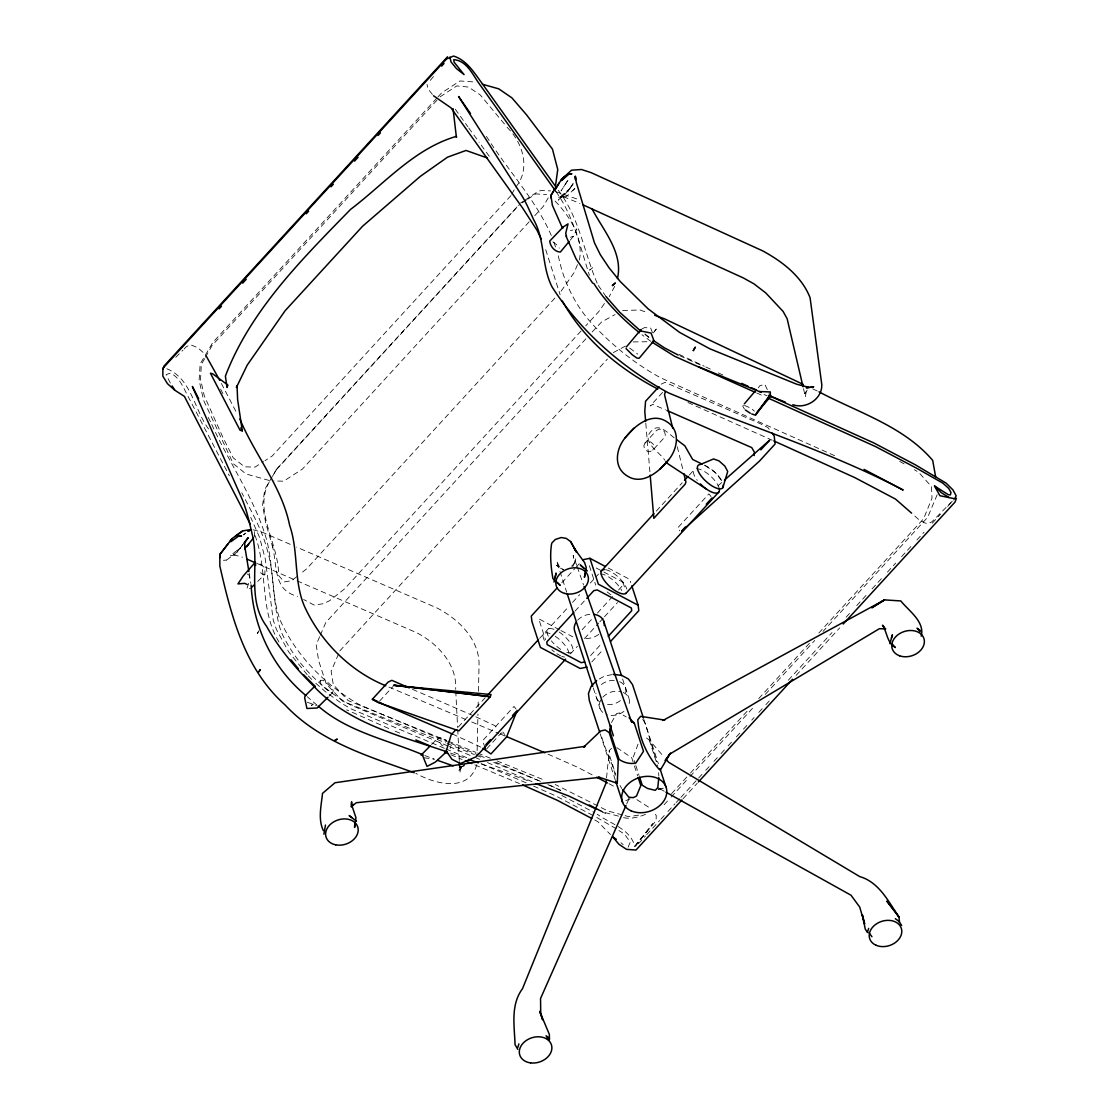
<?xml version="1.0" encoding="UTF-8"?>
<svg xmlns="http://www.w3.org/2000/svg" width="1119" height="1119" viewBox="0 0 1119 1119"><rect width="100%" height="100%" fill="white"/><g stroke="black" fill="none" stroke-linecap="round" stroke-linejoin="round"><path stroke-width="0.75" stroke-dasharray="5 3.75" d="M257.72 581.404L264.909 574.285L264.937 570.97L263.776 566.941L257.776 562.032M611.589 748.415L609.296 750.443L609.254 754.626L615.674 774.278M477.142 750.653L477.953 713.992M478.107 707.012L478.303 698.284M478.456 691.304L479.072 663.371C478.442 638.292 458.021 618.891 437.081 608.009L296.605 547.107M579.404 260.028C583.782 237.424 568.886 214.708 553.555 199.532M606.54 777.915L609.296 750.443M254.503 536.644L254.517 530.966L255.118 533.134M743.282 405.064L742.876 406.491L744.471 409.12M320.761 680.296L320.16 682.184L321.503 685.248L330.329 692.535L332.679 692.535L333.28 690.647L331.937 687.584L323.111 680.296L320.761 680.296L317.181 683.863M574.229 563.528L575.795 558.773L574.229 563.528L570.858 566.941M248.712 583.363L246.726 589.042L250.516 588.524M476.82 764.613C468.623 793.049 434.718 783.971 415.834 773.355M338.484 654.042L331.14 671.33L333.308 684.702L348.093 700.564L446.817 740.582L442.453 738.456L438.536 737.463L437.809 739.239L441.781 745.338L444.649 746.639M450.076 748.471L450.803 746.695M577.46 264.671L574.243 272.421L560.773 291.653M614.723 286.296L609.254 296.619M937.162 494.724L927.721 517.23L822.983 631.466M645.02 443.012L643.831 445.796L644.572 448.887L646.978 451.097L650.125 451.572L652.797 450.132L664.154 437.725L665.343 434.927L664.588 431.836L662.196 429.64L659.049 429.15L656.363 430.591L645.02 443.012L647.705 441.571L650.838 442.047L653.244 444.257L654 447.348L652.797 450.132M319.642 636.781L316.187 644.768L318.663 660.728L326.216 683.835L342.512 701.109L445.446 742.834M320.342 635.186L325.867 622.416L586.286 338.372M628.095 847.167L630.277 842.117L624.584 834.214L618.891 830.508M626.696 803.918L628.808 799.134M572.704 566.746L574.523 562.717L573.194 555.346L576.635 565.179M570.228 240.165L573.529 236.193L576.886 228.933L570.452 230.682M638.054 744.135L633.158 757.367L635.298 763.913M611.478 722.552L616.639 713.544L619.492 712.943L626.206 716.957M204.637 358.681L201.322 364.556L200.539 379.327L204.287 395.86L222.863 437.319L233.228 457.867L244.557 466.819L255.076 467.099L263.58 461.587M205.462 357.213L212.078 345.477L438.83 98.164M511.705 194.202L514.992 188.454M515.817 187.013C531.021 168.633 522.699 142.547 507.089 127.314M269.287 481.855C252.866 511.355 279.316 544.226 278.561 575.446L284.296 581.908L291.569 580.733L298.409 575.334M272.714 475.925L276.715 468.973L516.964 206.945M548.254 197.825L543.344 206.358L533.903 216.638M276.715 468.973L264.755 489.465L262.573 505.298L265.721 523.021L272.798 547.415L271.889 544.142C277.778 563.5 271.987 590.175 297.626 596.329M570.522 187.405L573.879 182.145M807.219 390.097L804.883 393.706L806.239 390.671L805.428 396.965L803.442 388.447M758.346 387.873L759.703 385.817L764.781 384.251L769.187 393.608M570.578 187.349L568.102 191.055L572.97 184.187L570.452 187.922L560.703 196.86L557.388 197.28L563.389 196.944L561.654 195.979L579.95 203.434M604.442 303.487L598.679 311.725L585.741 325.853M629.521 797.539L627.955 799.749L625.661 800.686L630.165 798.882M653.286 332.944L657.371 327.741L654.587 331.182M244.809 541.988L237.158 552.017M635.578 846.16L652.783 823.682L634.739 846.342C630.445 828.717 610.121 823.738 597.21 814.198M242.921 544.645L237.186 551.989L226.639 560.073L223.254 560.353L226.639 560.073M634.739 846.342L656.098 820.647L656.252 815.485L654.195 813.023M430.269 80.4L435.725 73.924M436.844 98.108L212.652 342.652L200.147 364.011L199.126 380.418L203.644 400.448L233.27 463.672L246.068 473.98L268.952 480.401M438.033 96.821L441.571 92.961L459.951 80.96L474.232 81.967M510.893 195.629L272.099 456.09L265.007 460.678M276.127 469.98L519.412 204.637M529.189 221.786L302.466 469.029L283.625 481.198L273.847 480.946M554.898 298.074L306.634 568.858L299.78 574.257M581.027 330.986L344.54 588.93L329.462 600.805L323.335 603.714L314.089 605.043L303.613 599.504M592.175 331.937L601.56 322.006L615.072 314.579M339.826 650.894L607.421 359.031M379.621 701.067L393.105 686.381M662.616 392.405L650.181 405.973L652.755 404.337L665.427 409.848M561.822 582.775L574.746 568.676M575.921 567.403L580.621 562.27M458.258 727.07L485.366 697.501M539.596 638.362L567.879 607.505M572.592 602.358L579.67 594.637M590.286 583.069L598.525 574.075M656.293 511.075L682.226 482.793M689.304 475.071L694.018 469.924A16.631 6.364 42.5 0 0 697.263 480.331M575.012 611.156L585.587 599.616M582.132 629.717L592.706 618.178M597.406 613.058L613.855 595.112M618.555 589.979L623.255 584.859L622.919 582.146L603.645 571.935M570.354 653.986L577.432 646.264M584.496 638.557L598.651 623.129M599.826 621.842L603.365 617.982M604.54 616.695L617.506 602.554M486.779 748.751L501.326 732.875L505.284 735.882M590.58 655.58L601.155 644.04M591.797 661.93L602.372 650.405M671.596 793.609L689.262 774.348M690.437 773.061L748.135 710.117M758.738 698.564L809.387 643.327M818.8 633.046L923.623 518.726L932.015 498.123L931.484 486.583L918.559 472.19L914.377 469.77M664.099 804.757L669.987 798.337M671.162 797.064L688.814 777.803M689.989 776.516L754.724 705.921M765.312 694.367L814.744 640.46M638.431 843.698L645.509 835.963M646.698 834.676L659.678 820.521M660.853 819.234L666.756 812.8M667.931 811.513L675.023 803.792M676.198 802.505L679.737 798.644M680.925 797.357L697.445 779.328M698.62 778.041L704.522 771.606M705.697 770.32L709.236 766.459M713.964 761.312L719.867 754.877M721.042 753.591L726.944 747.156M728.119 745.869L731.658 742.009M736.386 736.861L742.289 730.427M743.464 729.14L747.002 725.28M751.73 720.118L754.08 717.545M758.808 712.397L764.711 705.963M765.886 704.676L769.424 700.816M788.308 680.226L831.976 632.599M846.132 617.156L850.846 612.009M856.748 605.575L866.19 595.266M872.093 588.832L881.534 578.537M887.437 572.103L895.69 563.095M901.592 556.661L911.034 546.366M916.937 539.931L924.014 532.196M932.281 523.188L940.533 514.181M947.611 506.459L954.703 498.738M683.094 798.686L697.221 783.272M796.113 675.414L839.67 627.899M431.57 744.527L438.536 737.463M952.283 501.186L931.707 521.986L928.085 523.58L924.686 522.951L918.503 519.356L913.915 515.23M175.767 357.311L182.97 350.121M184.159 348.932L186.565 346.526L190.776 344.834L197.867 347.771L205.127 354.233M329.084 696.102L332.679 692.535M574.816 188.579L566.27 196.594L563.319 196.986M572.76 190.51L574.788 188.579M568.158 190.985L558.227 200.133L564.983 193.937M560.703 196.86L567.389 190.776M717.978 485.842L721.867 482.415M311.264 705.627L313.236 704.019L311.418 705.488M237.102 550.534L240.403 547.918L230.038 555.807L236.347 554.716L233.577 554.674L242.543 557.22M461.308 767.144L464.805 764.627L458.958 770.431L461.07 766.585L459.909 772.6L459.559 765.662M520.489 203.085L523.398 201.168M524.839 200.203L537.889 191.545L540.967 190.496L550.534 190.887M440.005 96.863L456.79 85.925L468.497 87.058L480.219 94.891L504.991 124.643M522.139 202.847L526.252 200.161M527.622 199.266L535.833 193.909L546.645 194.58M599.238 679.009L604.428 676.156L611.729 674.673M642.222 328.846L644.474 327.629L650.587 327.951L653.006 333.924M613.31 352.597L625.535 346.023M645.509 814.408C637.718 817.457 628.291 820.031 620.122 816.576M661.231 384.167L665.05 382.334L760.151 423.639L767.928 427.57L770.012 430.353M570.494 237.27L573.529 236.193M658.462 789.482L663.203 788.182L658.112 789.077M464.091 766.025L459.238 767.102L462.231 767.144L459.126 766.921M638.599 815.136L628.836 816.688L624.01 815.373M622.584 310.453L640.194 310.033L648.251 312.942M633.172 341.91L647.747 341.729M264.909 574.285L262.587 574.313L257.524 570.424M424.017 757.759L434.046 759.158M618.471 816.143L603.631 812.184L594.804 807.359M622.402 814.94L607.939 810.995L555.248 784.517M253.076 529.777L263.077 532.56L290.213 544.338M744.541 405.456L751.409 408.379L754.402 411.191M307.389 702.27L316.313 705.502M658.336 787.944L660.853 788.811M555.374 191.587L578.523 199.504M450.481 753.059L465.238 758.22M481.646 763.955L530.993 781.845M424.73 755.521L434.41 759.172M448.439 741.226L475.953 752.388M477.575 753.045L490.514 758.29M496.99 760.906L545.54 780.586M447.054 743.492L474.386 754.57M475.995 755.227L484.037 758.486M493.689 762.389L541.932 781.957M500.375 734.05L505.145 736.022M495.605 762.193L541.554 781.817M476.414 758.011L479.589 759.325M487.534 762.599L531.973 781.649M481.212 763.773L527.231 783.272M166.815 368.78C191.293 378.306 194.454 410.197 208.721 429.192M388.936 687.094L465.35 719.293M471.714 721.979L498.78 733.379M447.754 745.939L350.639 705.012C320.803 688.395 295.22 662.84 281.051 631.536C272.365 605.365 275.12 576.635 267.315 550.072C262.014 529.707 251.257 511.369 241.788 492.752M449.348 746.611L473.225 756.668M449.362 742.736L360.066 705.012C325.657 685.569 296.073 655.944 279.89 619.59C270.812 593.28 273.679 564.382 265.986 537.61C253.719 497.102 228.472 461.895 211.309 423.458M450.957 743.408L478.065 754.863M479.659 755.535L487.632 758.906M444.355 748.247L351.352 708.998L341.477 703.291L325.377 691.668L314.733 682.338M445.963 748.919L468.413 758.388M388.755 728.497L346.652 709.838M395.133 731.183L399.917 733.211M450.943 754.765L462.105 759.479M474.862 764.878L519.398 783.538M256.908 563.444L416.548 632.655C437.529 643.453 457.251 664.196 455.657 689.36M412.435 689.29L474.246 716.132M475.841 716.817L494.71 725.574L498.724 728.777M452.44 734.008L481.506 747.422M548.016 754.178L578.117 767.494L595.084 776.404M547.848 784.601L563.57 791.553M533.553 786.07L555.653 795.847L593.755 815.891M679.779 355.758L700.396 364.962M756.724 392.979L764.613 396.504M688.003 402.532L772.208 440.215M834.592 455.671L660.686 377.844C637.788 365.34 616.989 349.184 598.707 330.581C577.404 310.257 563.724 283.834 558.171 254.922M812.688 388.866L818.996 391.846M679.051 354.331L704.243 366.221M705.809 366.962L710.537 369.2M718.398 372.907L723.126 375.145M764.039 394.461L767.186 395.944M598.036 809.96L605.799 813.653L596.763 808.897M549.975 785.216L560.815 790.546M560.423 568.116L563.654 569.753L556.339 565.249L559.822 567.613L556.521 560.899L566.704 592.231M608.96 783.706L615.128 786.951M561.864 795.497L594.245 812.534M594.79 820.059L597.798 821.64L610.484 834.564M608.26 568.032L629.689 579.376L630.738 582.607M596.231 568.004L602.162 571.152M559.444 629.759L538.687 618.751L545.554 639.774M560.927 630.543L572.788 636.823M616.821 747.646L631.731 757.745L633.872 764.291M659.846 788.797L664.406 791.329M705.208 465.616L715.153 472.442L721.573 480.597M899.718 461.42L904.264 463.979M552.926 241.886L558.115 245.886L559.248 248.194M596.791 817.485L616.051 828.647M636.837 799.637L650.069 808.114M629.619 348.037L637.704 354.08M650.936 341.421L641.956 334.735M247.355 574.047L249.397 575.432L249.705 580.509M646.404 738.008L649.202 739.981L664.029 757.004M674.197 437.795C668.141 433.347 658.811 422.395 651.384 430.955C640.39 441.795 660.056 452.216 664.812 460.217M317.153 705.278L307.165 696.647M644.964 334.455L648.908 337.504M644.964 333.924L650.349 338.33M620.947 842.761L623.185 844.621M308.257 675.89L312.565 680.198M307.165 674.645L288.618 651.79L276.477 629.563L273.246 620.136L265.259 558.927L259.524 537.26L250.726 517.398M432.424 94.416L428.101 89.072L426.996 84.289M502.753 731.994L504.683 734.442M710.999 496.556L708.914 493.857L677.582 528.028L679.667 530.742M516.111 709.138L514.027 706.425L482.695 740.61L484.667 746.849M468.735 127.958L479.184 142.281M481.212 145.106L490.346 157.807M455.307 109.242L467.798 126.671M486.443 136.322C507.55 170.424 536.547 200.189 552.157 237.522M598.329 285.485L606.106 296.661M558.199 190.244C579.53 217.604 584.118 253.118 597.518 284.016M555.905 191.545C573.767 216.289 580.048 246.823 589.419 275.274M170.354 383.062L166.074 374.697L170.2 373.145C179.963 377.243 183.74 388.713 188.51 397.287L229.367 475.827M620.038 785.468L621.73 788.461M642.796 719.293L645.453 724.119L656.559 761.661M221.38 383.481L237.438 414.352M220.611 389.118L222.975 393.706M208.148 417.303L210.512 421.919M278.967 641.942C259.356 609.897 268 570.019 255.062 535.595M577.208 566.815L583.503 584.817M553.905 242.208L555.528 246.949M545.722 249.691L560.115 294.731M622.919 582.146L625.045 588.608M643.971 719.671L658.378 763.759M649.202 739.981L657.776 766.179M589.349 565.696L595.686 585.097M622.598 678.967L628.836 698.018M635.844 765.55L639.047 775.383M634.403 765.942L637.62 775.761M593.252 687.877L600.008 708.579M615.226 775.453C612.247 761.172 604.176 748.779 601.239 734.624M600.218 733.882L615.688 781.23M677.289 446.789L683.443 471.924M249.173 573.25L250.824 583.377M645.803 423.276L650.041 473.407M658.615 772.739L658.839 776.026M455.755 691.094L457.615 727.518M457.699 729.252L459.294 760.458M598.763 634.375A15.358 11.722 -18.1 0 1 584.845 638.32M577.67 620.178A15.358 11.722 -18.1 0 1 590.79 614.219M619.702 681.695A15.358 11.722 -18.1 0 1 624.948 694.983M620.402 700.592A15.358 11.722 -18.1 0 1 603.756 703.977M599.238 701.585A15.358 11.722 -18.1 0 1 595.937 693.221M601.407 684.464A15.358 11.722 -18.1 0 1 616.723 680.744M623.213 692.465A15.358 11.722 -18.1 0 1 628.472 705.767M623.926 711.362A15.358 11.722 -18.1 0 1 607.281 714.747M602.763 712.355A15.358 11.722 -18.1 0 1 601.183 699.319M602.833 697.165A15.358 11.722 -18.1 0 1 621.563 691.85M564.605 657.091A16.631 6.364 42.5 0 1 561.766 656.307M560.605 655.804A16.631 6.364 42.5 0 1 556.87 653.706M554.325 651.873A16.631 6.364 42.5 0 1 551.849 649.789M544.38 640.46A16.631 6.364 42.5 0 1 550.324 633.69M555.234 636.291A16.631 6.364 42.5 0 1 569.011 653.51M559.15 632.011A16.631 6.364 42.5 0 1 572.522 647.383A16.631 6.364 42.5 0 1 565.682 652.027M560.787 649.44A16.631 6.364 42.5 0 1 551.373 640.865M548.296 636.193A16.631 6.364 42.5 0 1 554.241 629.424M605.463 569.683A16.631 6.364 42.5 0 1 618.22 576.984A16.631 6.364 42.5 0 1 626.766 589.084M610.918 594.748A16.631 6.364 42.5 0 1 607.113 591.895M600.343 573.865A16.631 6.364 42.5 0 1 621.758 590.58M704.243 465.224A16.631 6.364 42.5 0 1 721.825 480.82M696.41 468.791A16.631 6.364 42.5 0 1 710.215 475.785A16.631 6.364 42.5 0 1 719.377 489.157M258.937 630.738L257.314 633.564L258.937 630.738M566.298 182.649L561.081 190.943L568.746 179.082L566.298 182.649M592.818 267.623L589.587 270.085L592.818 267.623M245.816 533.106L243.424 534.868L245.816 533.078"/><path stroke-width="1.5" d="M227.73 544.156L219.856 554.492L219.828 565.962C231.423 616.569 244.599 668.882 284.939 704.816C319.223 741.701 368.347 756.206 414.226 772.739M244.809 541.988L244.767 548.967L244.767 546.254L248.894 571.557M658.811 777.565L657.776 787.65L655.3 790.35L647.467 788.433L642.264 785.202L639.578 777.02M754.22 455.531L754.43 452.272L751.744 447.6L667.022 410.533M323.895 834.201L325.489 825.067M354.933 822.759L354.569 827.459L355.171 824.521M355.59 821.668L355.912 817.555L351.478 804.379L351.66 801.833L351.268 806.743L353.184 804.351M629.102 717.769L634.403 723.475L643.495 751.311L635.858 762.99C630.165 764.403 623.926 762.64 619.129 759.451L610.023 731.616L610.512 725.448M617.45 278.533C623.507 252.628 603.127 230.318 592.119 208.959M606.372 779.635L606.022 783.062L522.475 988.734C510.362 1004.974 514.46 1025.885 515.048 1044.67L517.761 1049.314M610.023 731.616L610.359 728.497M555.611 185.013L557.752 169.515L552.464 149.135L526.573 114.865L511.887 97.843L498.738 88.835L482.401 84.247M553.975 582.034L556.045 573.026L555.22 577.754M585.279 573.054L584.426 577.306L586.244 567.529L584.538 562.465L574.047 548.198L576.523 552.017L570.578 541.526L566.2 538.365L561.165 537.54L555.248 539.512L551.709 543.191C549.695 554.492 550.94 567.319 552.912 578.621L560.199 585.377L557.024 582.453M921.231 636.207C924.993 621.535 908.81 611.002 900.809 600.931L884.514 599.896L662.966 720.454M665.287 391.776L664.546 394.839L672.771 428.353M889.913 643.635L892.43 634.795L891.395 638.124M867.421 932.379L868.652 928.406M163.052 369.032L163.975 366.109L447.558 56.789M517.705 1047.706L518.908 1043.901M227.521 386.055L227.059 387.468L225.395 376.166L226.038 374.403C251.425 309.278 302.62 258.545 350.611 209.351C384.572 183.67 414.282 148.589 456.454 136.336L456.412 137.315L453.027 108.613M722.804 487.716L727.728 471.477L724.832 466.077L718.985 460.888L713.586 458.944L700.326 464.511A16.631 6.364 42.5 0 0 706.593 481.855A16.631 6.364 42.5 0 0 723.294 484.891M956.409 498.291L955.039 502.067L843.194 624.052M517.146 710.481L506.613 736.889L490.947 753.968L482.988 748.331M566.55 236.319L565.696 233.395L568.018 223.884L563.193 226.989L562.605 228.402L552.38 205.295L550.912 195.461L555.919 187.237L550.954 195.405L551.247 198.301M625.983 805.512L540.547 998.512L540.715 1013.227L542.645 1019.801L539.652 1011.31L549.345 1034.39L549.457 1039.817M625.269 437.655C615.982 448.719 613.002 467.322 627.116 475.869C642.25 485.94 659.329 471.603 668.533 459.895C677.82 448.831 680.8 430.228 666.7 421.681C651.566 411.61 634.487 425.933 625.269 437.655L629.298 433.249M885.758 628.878L879.38 628.696L669.861 754.038L660.42 769.942L659.161 769.326C646.992 755.647 639.089 737.911 637.788 719.797L640.627 716.328L664.714 720.104M559.108 183.012L554.898 189.936L561.388 179.488L571.529 170.2L581.46 169.501L591.182 172.662L762.654 250.866C782.237 261.482 801.833 276.407 810.086 297.794L821.752 384.307C822.633 398.742 806.142 409.484 792.811 404.7M665.497 760.081L670.547 753.073M665.12 760.612L669.861 754.038M219.856 554.492L219.883 557.668L219.828 554.506L232.165 538.575L242.739 530.882L250.586 529.595L248.208 531.357L250.586 529.595M755.996 413.82L770.348 394.839L770.306 391.944L759.255 391.524M244.669 542.365L248.194 537.721L243.97 543.261M229.465 541.988L232.179 538.547M253.579 537.805L246.39 546.925L248.991 543.638M569.123 241.494L560.311 252.097C554.716 251.761 550.31 246.516 549.723 241.089L563.193 226.989M626.29 347.044L641.089 329.448L640.809 330.972L651.104 333.098L653.916 340.68L639.131 358.276L636.977 358.08L632.319 354.849L626.025 348.568M757.045 412.561L770.781 396.224L770.348 394.839L755.577 415.247L751.716 413.918M744.387 403.777L756.43 389.664M629.913 432.591L633.927 428.185M659.874 469.351L663.889 464.958M664.518 464.287L668.533 459.895M219.114 308.844L221.464 306.27M242.669 283.149L246.194 279.302M306.256 213.799L308.606 211.225M330.986 186.831L333.336 184.257M354.527 161.136L358.066 157.289M378.082 135.455L380.432 132.881M441.669 66.091L444.019 63.517M658.993 386.601L645.565 401.245L644.782 411.191L645.663 421.555M557.122 587.909L531.273 616.093L531.931 621.521L540.379 647.383L580.174 668.477L587.097 667.064M455.895 729.644L451.181 734.791L446.257 751.017L451.894 759.255L460.399 763.55L476.051 756.836L565.641 659.119M487.73 694.927L538.421 639.648M600.889 571.501L653.93 513.649M684.576 480.219L688.115 476.358M573.837 612.429L546.813 641.914L547.135 644.628L581.251 662.686L584.705 661.986M586.762 598.343L593.811 590.65L597.266 589.937L631.382 608.009L631.703 610.722L608.204 636.361M485.814 744.653L490.458 739.603M512.502 715.545L515.985 711.754M681.863 530.826L685.346 527.021M706.243 504.249L712.034 497.913M625.759 593.56L718.888 491.982M760.822 449.838L769.774 440.075L724.455 480.121M610.596 641.425L638.795 610.666L638.138 605.239L631.801 585.852M596.651 680.436L591.042 686.548L588.454 693.584L589.293 700.438L599.686 732.246M681.919 799.959L635.998 850.048L626.514 849.349L618.961 844.299L612.778 836.914L616.345 839.292M698.396 781.985L792.574 679.261M421.108 755.129L430.409 745.702M314.789 686.255L305.235 695.766L304.62 697.655L306.928 708.495L317.139 708.005L327.895 697.291M251.705 587.335L254.111 584.957M561.318 179.53L564.661 176.382M446.369 751.898L435.277 762.165L426.996 766.403L422.283 754.724M682.003 530.924L759.395 461.168L775.061 444.075L774.194 435.934L772.096 433.137M351.366 806.603L356.346 802.715L599.7 777.397M230.934 541.694L238.501 536.197L241.564 536.071L238.529 536.183M235.312 536.183L242.739 530.882M556.367 187.53L481.688 82.848C473.994 72.455 466.651 60.118 453.531 56.048L446.439 59.027L162.842 368.347L162.856 376.194L167.5 383.705L174.76 390.181L184.411 396.406L250.11 523.804M582.971 559.71L589.895 558.297L605.197 566.41M810.548 387.3L813.737 386.922L806.239 387.775L809.233 387.426L796.616 384.195L709.698 348.736L679.611 332.413L648.069 308.816L620.178 281.484L609.016 267.749L600.343 254.726L594.483 242.893L576.355 182.607L575.348 176.326L575.474 179.6M598.497 777.02L617.268 783.244L618.247 760.402L609.156 732.567L605.211 729.966L600.651 730.973L583.698 747.072L585.265 746.303L335.015 782.754L322.51 793.371C321.335 805.498 317.81 819.108 323.349 830.606M613.198 674.365L621.604 675.344L628.388 678.939L632.515 684.604L643.439 718.034M393.496 685.276L490.276 696.731L491.031 694.535L394.867 685.513M768.599 395.427L873.729 442.886L915.342 464.805L946.059 483.086L952.856 489.8L956.158 495.773L954.703 498.738L939.904 495.717L934.533 485.982L948.394 494.752L950.381 494.892L950.982 492.5L948.758 488.457L942.967 483.212L916.895 468.357L875.771 446.691L767.76 397.916M380.782 702.83L378.502 702.298L452.44 734.008M394.224 685.15L490.276 696.731L458.944 730.903L377.83 702.354L372.333 699.263L387.999 682.17L391.832 680.338L409.274 687.919M487.436 158.003L466.008 150.45L447.544 157.164L420.268 176.396L362.584 226.234L285.149 310.69L247.173 365.186L236.403 387.454L237.046 385.691L237.62 399.567L242.305 430.857L240.025 430.228L210.428 373.214L212.708 373.844L228.01 385.16M453.181 765.872L437.641 760.388M447.194 751.912C399.679 735.659 348.009 723.629 312.719 685.108C295.01 667.511 278.757 648.209 266.574 626.332C247.145 599.994 258.797 567.333 253.048 537.763C249.677 524.07 247.005 510.166 241.284 497.2L192.37 386.461L198.678 398.798M468.525 759.367L478.359 762.808M654.685 315.264L664.35 318.761L803.218 384.39M535.889 783.678L568.55 795.917L596.483 809.219M423.122 754.905C387.873 739.883 348.051 732.092 318.425 706.257M377.131 701.179L372.333 699.263L376.963 701.543M698.494 366.752L761.27 392.349M769.312 395.636L785.412 402.197M506.739 736.68L544.841 752.779M385.747 685.751C350.331 671.358 321.153 642.082 305.025 607.575C293.318 582.048 298.885 551.891 289.625 525.315C281.932 486.751 254.782 454.846 239.844 418.982M415.862 739.939L430.214 746.009M444.565 752.066L447.754 753.423M465.294 760.836L471.672 763.522M247.327 559.29L255.314 562.759M522.545 784.923L557.164 800.239L591.783 818.465M678.198 355.045L664.462 347.883L653.146 340.344M741.645 383.383L747.982 386.209M751.157 387.636L755.912 389.748M755.143 392.279L674.701 356.318L652.321 342.344M657.818 389.034C619.255 369.032 583.698 339.449 562.423 301.081M773.788 440.914L854.902 477.659L895.522 499.088L911.621 513.159M583.125 204.889L743.492 278.016L753.912 283.82L765.746 292.912L783.104 311.432L787.133 318.705L803.036 386.754M750.303 413.261L745.464 410.058M818.996 391.846C857.797 412.421 903.383 426.073 932.686 460.371L935.722 477.267M247.285 584.552L244.837 583.363L237.955 583.88L243.327 575.879L255.44 562.06L255.608 565.501M702.075 464.077L692.647 459.461L684.828 445.81L676.855 439.795M864.05 469.393L903.173 490.038C828.06 450.663 746.513 425.542 668.463 392.881C622.122 367.661 580.719 331.588 552.101 287.023C541.26 266.014 545.443 240.655 533.721 219.814C529.553 210.806 525.846 201.602 520.321 193.279L458.594 96.514L470.539 113.579M596.623 777.215L607.421 782.894M589.237 804.939L595.252 808.1M638.138 605.239L598.343 584.16L589.895 558.297M665.917 792.168L850.999 895.214L859.714 907.075L864.651 923.902L862.427 914.992M706.648 489.241L668.127 463.951L665.917 461.462M949.038 497.563L941.331 492.682L934.533 485.982M920.154 630.445L917.076 628.207L920.224 631.745M895.284 918.657L898.487 920.993L901.69 925.399M549.401 1038.194L546.072 1035.746L548.408 1039.733M351.925 817.639L349.142 815.569L356.457 821.15M641.033 331.392L619.926 312.425L606.106 296.661M639.467 332.791C621.996 318.663 605.911 302.48 593.811 283.429M433.515 95.758L450.985 107.83L522.559 207.938L537.008 230.262L541.218 238.865M630.892 720.608L634.403 723.475M315.362 686.534L303.585 674.743M305.921 695.542C272.924 668.211 253.328 627.759 251.104 585.055M587.307 570.942L580.271 564.955L583.796 568.242M884.667 627.647L882.485 625.199C887.311 632.333 886.849 642.726 895.312 647.523L892.165 643.984M298.283 668.658L290.954 659.804M666.309 759.619L668.589 762.249L859.658 876.555C879.142 882.178 888.332 901.438 898.921 916.923L899.564 922.266M622.696 789.622L628.78 797.162L633.172 797.679L636.501 796.043L640.823 785.58L638.152 777.397M592.706 283.163L576.103 258.951L565.976 236.039M869.211 932.98L871.953 936.757M867.701 932.547L865.295 929.246L862.385 915.076M615.856 781.873L616.863 783.286M554.996 190.188L477.799 81.743C471.924 72.889 465.77 60.412 453.754 59.685L454.132 62.216L464.077 74.609L456.426 68.567L451.013 61.881L449.908 57.097M205.896 355.492L219.772 380.39M172.116 385.915L174.76 390.181M570.578 541.526L576.523 552.017M240.781 427.878L242.305 430.857M584.076 586.454L631.676 722.301M659.986 768.655L665.847 786.615M603.673 621.031L621.521 675.652M592.706 686.213L574.844 631.592A15.358 11.722 -18.1 0 1 576.019 622.332M615.688 781.23L622.626 802.449M567.179 593.657L613.408 735.826M484.667 746.849L485.66 749.968M683.863 473.589L685.919 481.967L685.164 484.163L653.832 518.335L650.181 475.127M610.974 725.741L611.198 729.112M575.348 176.326L575.516 179.544M459.377 762.193L459.559 765.662M593.671 614.303A15.358 11.722 -18.1 0 1 604.218 625.619M626.304 592.972A16.631 6.364 42.5 0 1 607.491 584.286A16.631 6.364 42.5 0 1 604.26 569.585M719.377 489.157A16.631 6.364 42.5 0 1 713.67 492.766A16.631 6.364 42.5 0 1 700.326 483.884M695.193 347.296L693.304 350.611L695.193 347.296M260.321 669.61L258.881 671.736L260.321 669.61M612.457 285.527L615.156 283.135L612.457 285.527M337.043 739.197L334.567 740.652L337.043 739.197M568.41 174.298L561.458 180.607L568.368 174.368L571.893 173.711L568.41 174.298M881.87 601.504L871.757 607.813L884.514 599.896L881.87 601.504M895.718 912.531L886.863 901.145L898.921 916.923L895.718 912.531M631.032 810.785A23.023 17.596 -18.1 0 0 666.686 793.483A23.023 17.596 -18.1 0 0 635.005 779.328A23.023 17.596 -18.1 0 0 631.032 810.785M335.728 844.831A16.631 12.701 -18.1 0 0 358.066 828.242A16.631 12.701 -18.1 0 0 331.951 823.052A16.631 12.701 -18.1 0 0 335.728 844.831M564.773 593.448A16.631 12.701 -18.1 0 0 588.398 578.131A16.631 12.701 -18.1 0 0 563.207 571.222A16.631 12.701 -18.1 0 0 564.773 593.448M530.602 1062.896A16.631 12.701 -18.1 0 0 551.527 1045.146A16.631 12.701 -18.1 0 0 524.657 1041.705A16.631 12.701 -18.1 0 0 530.602 1062.896M875.967 945.219A16.631 12.701 -18.1 0 0 901.718 932.714A16.631 12.701 -18.1 0 0 878.835 922.504A16.631 12.701 -18.1 0 0 875.967 945.219M899.606 655.804A16.631 12.701 -18.1 0 0 924.378 641.844A16.631 12.701 -18.1 0 0 900.263 633.256A16.631 12.701 -18.1 0 0 899.606 655.804"/></g></svg>
